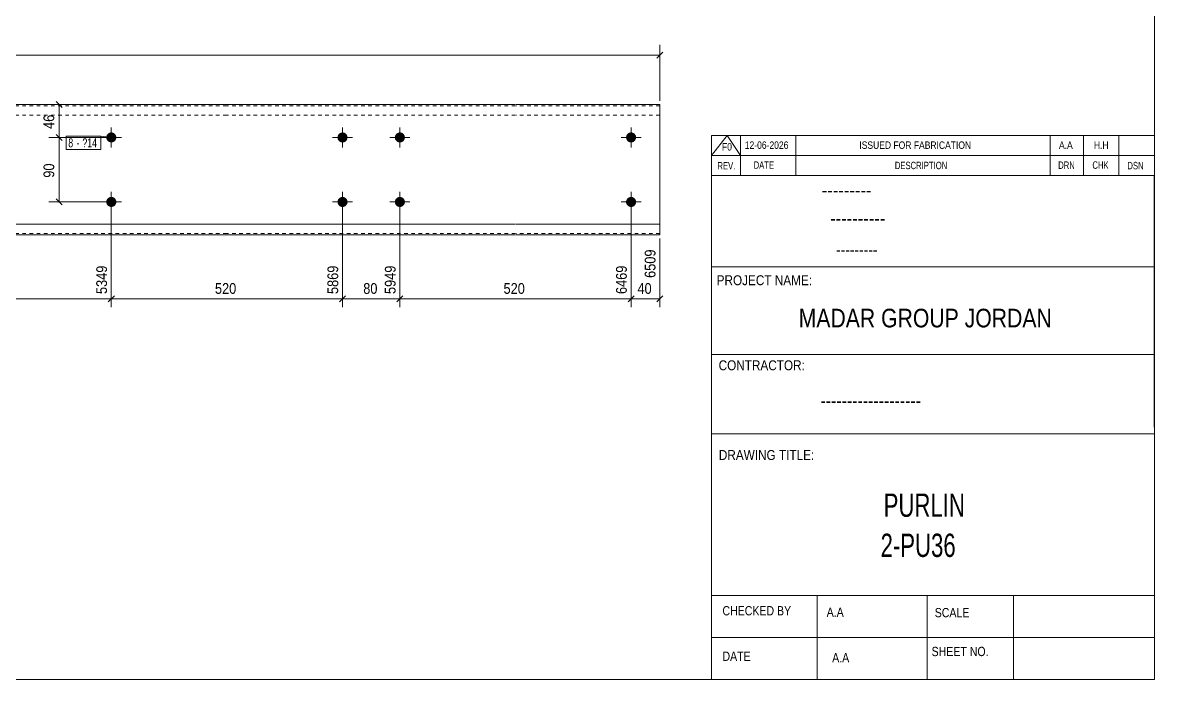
# Model space of a CAD drawing. Header units: millimetres. Extents: x 2 to 579, y 1 to 405.
# Drawn here: x 263.3 to 579, y 5 to 188.3 of the extents above; entities that cross this region are included whole.
import ezdxf

# ---------------------------------------------------------------- set-up
doc = ezdxf.new("R2010")
doc.units = ezdxf.units.MM
doc.linetypes.add('XKITLINE00', pattern=[0])
doc.linetypes.add('XKITLINE01', pattern=[4, 1, -1, 1, -1])
for name, color, linetype, lineweight in [('Bolt', 3, 'Continuous', 0), ('BoltMark', 7, 'Continuous', 0), ('Dimensions', 7, 'Continuous', 0), ('DrawingSheet', 5, 'Continuous', 0), ('OtherObjectType', 7, 'Continuous', 0), ('Part', 2, 'Continuous', 0)]:
    doc.layers.add(name, color=color, linetype=linetype, lineweight=lineweight)
doc.styles.add('@ARIAL_UNICODE_MS_BOLD', font='ARIAL.TTF')
doc.styles.add('ARIAL', font='ARIAL.TTF')
doc.styles.add('ARIAL_NARROW', font='ARIALN.TTF')
doc.styles.add('COMIC_SANS_MS_BOLD', font='COMICBD.TTF')
doc.styles.add('SWIS721_EX_BT', font='ARIAL.TTF')
doc.styles.add('SWISSE', font='ARIAL.TTF')

# ---------------------------------------------------------------- blocks, each defined once
blk = doc.blocks.new('*A4')
at = {"layer": 'Bolt'}
for points in [[(353.96, 156.2), (353.96, 156.17), (353.96, 156.13), (353.96, 156.1), (353.95, 156.06), (353.95, 156.03), (353.94, 156), (353.94, 155.96), (353.93, 155.93), (353.92, 155.9), (353.91, 155.86), (353.9, 155.83), (353.89, 155.8), (353.88, 155.76), (353.87, 155.73), (353.86, 155.7), (353.84, 155.67), (353.83, 155.64), (353.81, 155.61), (353.8, 155.58), (353.78, 155.55), (353.76, 155.52), (353.74, 155.49), (353.73, 155.46), (353.71, 155.43), (353.69, 155.4), (353.67, 155.37), (353.64, 155.35), (353.62, 155.32), (353.6, 155.3), (353.58, 155.27), (353.55, 155.25), (353.53, 155.22), (353.5, 155.2), (353.48, 155.18), (353.45, 155.15), (353.42, 155.13), (353.4, 155.11), (353.37, 155.09), (353.34, 155.07), (353.31, 155.05), (353.28, 155.03), (353.25, 155.02), (353.22, 155), (353.19, 154.99), (353.16, 154.97), (353.13, 154.96), (353.1, 154.94), (353.07, 154.93), (353.03, 154.92), (353, 154.91), (352.97, 154.9), (352.94, 154.89), (352.9, 154.88), (352.87, 154.87), (352.84, 154.86), (352.8, 154.86), (352.77, 154.85), (352.73, 154.85), (352.7, 154.84), (352.67, 154.84), (352.63, 154.84), (352.6, 154.84), (352.56, 154.84), (352.53, 154.84), (352.49, 154.84), (352.46, 154.84), (352.42, 154.84), (352.39, 154.85), (352.36, 154.85), (352.32, 154.86), (352.29, 154.86), (352.26, 154.87), (352.22, 154.88), (352.19, 154.89), (352.16, 154.9), (352.12, 154.91), (352.09, 154.92), (352.06, 154.93), (352.03, 154.94), (351.99, 154.96), (351.96, 154.97), (351.93, 154.99), (351.9, 155), (351.87, 155.02), (351.84, 155.03), (351.81, 155.05), (351.78, 155.07), (351.76, 155.09), (351.73, 155.11), (351.7, 155.13), (351.67, 155.15), (351.65, 155.18), (351.62, 155.2), (351.6, 155.22), (351.57, 155.25), (351.55, 155.27), (351.52, 155.3), (351.5, 155.32), (351.48, 155.35), (351.46, 155.37), (351.44, 155.4), (351.42, 155.43), (351.4, 155.46), (351.38, 155.49), (351.36, 155.52), (351.34, 155.55), (351.33, 155.58), (351.31, 155.61), (351.3, 155.64), (351.28, 155.67), (351.27, 155.7), (351.26, 155.73), (351.24, 155.76), (351.23, 155.8), (351.22, 155.83), (351.21, 155.86), (351.2, 155.9), (351.2, 155.93), (351.19, 155.96), (351.18, 156), (351.18, 156.03), (351.17, 156.06), (351.17, 156.1), (351.17, 156.13), (351.16, 156.17), (351.16, 156.2), (351.16, 156.24), (351.16, 156.27), (351.16, 156.3), (351.17, 156.34), (351.17, 156.37), (351.17, 156.41), (351.18, 156.44), (351.18, 156.48), (351.19, 156.51), (351.2, 156.54), (351.2, 156.58), (351.21, 156.61), (351.22, 156.64), (351.23, 156.67), (351.24, 156.71), (351.26, 156.74), (351.27, 156.77), (351.28, 156.8), (351.3, 156.83), (351.31, 156.87), (351.33, 156.9), (351.34, 156.93), (351.36, 156.96), (351.38, 156.98), (351.4, 157.01), (351.42, 157.04), (351.44, 157.07), (351.46, 157.1), (351.48, 157.12), (351.5, 157.15), (351.52, 157.18), (351.55, 157.2), (351.57, 157.23), (351.6, 157.25), (351.62, 157.27), (351.65, 157.3), (351.67, 157.32), (351.7, 157.34), (351.73, 157.36), (351.76, 157.38), (351.78, 157.4), (351.81, 157.42), (351.84, 157.44), (351.87, 157.45), (351.9, 157.47), (351.93, 157.49), (351.96, 157.5), (351.99, 157.52), (352.03, 157.53), (352.06, 157.54), (352.09, 157.55), (352.12, 157.57), (352.16, 157.58), (352.19, 157.59), (352.22, 157.59), (352.26, 157.6), (352.29, 157.61), (352.32, 157.62), (352.36, 157.62), (352.39, 157.63), (352.42, 157.63), (352.46, 157.63), (352.49, 157.63), (352.53, 157.64), (352.56, 157.64), (352.6, 157.64), (352.63, 157.63), (352.67, 157.63), (352.7, 157.63), (352.73, 157.63), (352.77, 157.62), (352.8, 157.62), (352.84, 157.61), (352.87, 157.6), (352.9, 157.59), (352.94, 157.59), (352.97, 157.58), (353, 157.57), (353.03, 157.55), (353.07, 157.54), (353.1, 157.53), (353.13, 157.52), (353.16, 157.5), (353.19, 157.49), (353.22, 157.47), (353.25, 157.45), (353.28, 157.44), (353.31, 157.42), (353.34, 157.4), (353.37, 157.38), (353.4, 157.36), (353.42, 157.34), (353.45, 157.32), (353.48, 157.3), (353.5, 157.27), (353.53, 157.25), (353.55, 157.23), (353.58, 157.2), (353.6, 157.18), (353.62, 157.15), (353.64, 157.12), (353.67, 157.1), (353.69, 157.07), (353.71, 157.04), (353.73, 157.01), (353.74, 156.98), (353.76, 156.96), (353.78, 156.93), (353.8, 156.9), (353.81, 156.87), (353.83, 156.83), (353.84, 156.8), (353.86, 156.77), (353.87, 156.74), (353.88, 156.71), (353.89, 156.67), (353.9, 156.64), (353.91, 156.61), (353.92, 156.58), (353.93, 156.54), (353.94, 156.51), (353.94, 156.48), (353.95, 156.44), (353.95, 156.41), (353.96, 156.37), (353.96, 156.34), (353.96, 156.3), (353.96, 156.27), (353.96, 156.24)], [(369.96, 156.2), (369.96, 156.17), (369.96, 156.13), (369.96, 156.1), (369.95, 156.06), (369.95, 156.03), (369.94, 156), (369.94, 155.96), (369.93, 155.93), (369.92, 155.9), (369.91, 155.86), (369.9, 155.83), (369.89, 155.8), (369.88, 155.76), (369.87, 155.73), (369.86, 155.7), (369.84, 155.67), (369.83, 155.64), (369.81, 155.61), (369.8, 155.58), (369.78, 155.55), (369.76, 155.52), (369.74, 155.49), (369.73, 155.46), (369.71, 155.43), (369.69, 155.4), (369.67, 155.37), (369.64, 155.35), (369.62, 155.32), (369.6, 155.3), (369.58, 155.27), (369.55, 155.25), (369.53, 155.22), (369.5, 155.2), (369.48, 155.18), (369.45, 155.15), (369.42, 155.13), (369.4, 155.11), (369.37, 155.09), (369.34, 155.07), (369.31, 155.05), (369.28, 155.03), (369.25, 155.02), (369.22, 155), (369.19, 154.99), (369.16, 154.97), (369.13, 154.96), (369.1, 154.94), (369.07, 154.93), (369.03, 154.92), (369, 154.91), (368.97, 154.9), (368.94, 154.89), (368.9, 154.88), (368.87, 154.87), (368.84, 154.86), (368.8, 154.86), (368.77, 154.85), (368.73, 154.85), (368.7, 154.84), (368.67, 154.84), (368.63, 154.84), (368.6, 154.84), (368.56, 154.84), (368.53, 154.84), (368.49, 154.84), (368.46, 154.84), (368.42, 154.84), (368.39, 154.85), (368.36, 154.85), (368.32, 154.86), (368.29, 154.86), (368.26, 154.87), (368.22, 154.88), (368.19, 154.89), (368.16, 154.9), (368.12, 154.91), (368.09, 154.92), (368.06, 154.93), (368.03, 154.94), (367.99, 154.96), (367.96, 154.97), (367.93, 154.99), (367.9, 155), (367.87, 155.02), (367.84, 155.03), (367.81, 155.05), (367.78, 155.07), (367.76, 155.09), (367.73, 155.11), (367.7, 155.13), (367.67, 155.15), (367.65, 155.18), (367.62, 155.2), (367.6, 155.22), (367.57, 155.25), (367.55, 155.27), (367.52, 155.3), (367.5, 155.32), (367.48, 155.35), (367.46, 155.37), (367.44, 155.4), (367.42, 155.43), (367.4, 155.46), (367.38, 155.49), (367.36, 155.52), (367.34, 155.55), (367.33, 155.58), (367.31, 155.61), (367.3, 155.64), (367.28, 155.67), (367.27, 155.7), (367.26, 155.73), (367.24, 155.76), (367.23, 155.8), (367.22, 155.83), (367.21, 155.86), (367.2, 155.9), (367.2, 155.93), (367.19, 155.96), (367.18, 156), (367.18, 156.03), (367.17, 156.06), (367.17, 156.1), (367.17, 156.13), (367.16, 156.17), (367.16, 156.2), (367.16, 156.24), (367.16, 156.27), (367.16, 156.3), (367.17, 156.34), (367.17, 156.37), (367.17, 156.41), (367.18, 156.44), (367.18, 156.48), (367.19, 156.51), (367.2, 156.54), (367.2, 156.58), (367.21, 156.61), (367.22, 156.64), (367.23, 156.67), (367.24, 156.71), (367.26, 156.74), (367.27, 156.77), (367.28, 156.8), (367.3, 156.83), (367.31, 156.87), (367.33, 156.9), (367.34, 156.93), (367.36, 156.96), (367.38, 156.98), (367.4, 157.01), (367.42, 157.04), (367.44, 157.07), (367.46, 157.1), (367.48, 157.12), (367.5, 157.15), (367.52, 157.18), (367.55, 157.2), (367.57, 157.23), (367.6, 157.25), (367.62, 157.27), (367.65, 157.3), (367.67, 157.32), (367.7, 157.34), (367.73, 157.36), (367.76, 157.38), (367.78, 157.4), (367.81, 157.42), (367.84, 157.44), (367.87, 157.45), (367.9, 157.47), (367.93, 157.49), (367.96, 157.5), (367.99, 157.52), (368.03, 157.53), (368.06, 157.54), (368.09, 157.55), (368.12, 157.57), (368.16, 157.58), (368.19, 157.59), (368.22, 157.59), (368.26, 157.6), (368.29, 157.61), (368.32, 157.62), (368.36, 157.62), (368.39, 157.63), (368.42, 157.63), (368.46, 157.63), (368.49, 157.63), (368.53, 157.64), (368.56, 157.64), (368.6, 157.64), (368.63, 157.63), (368.67, 157.63), (368.7, 157.63), (368.73, 157.63), (368.77, 157.62), (368.8, 157.62), (368.84, 157.61), (368.87, 157.6), (368.9, 157.59), (368.94, 157.59), (368.97, 157.58), (369, 157.57), (369.03, 157.55), (369.07, 157.54), (369.1, 157.53), (369.13, 157.52), (369.16, 157.5), (369.19, 157.49), (369.22, 157.47), (369.25, 157.45), (369.28, 157.44), (369.31, 157.42), (369.34, 157.4), (369.37, 157.38), (369.4, 157.36), (369.42, 157.34), (369.45, 157.32), (369.48, 157.3), (369.5, 157.27), (369.53, 157.25), (369.55, 157.23), (369.58, 157.2), (369.6, 157.18), (369.62, 157.15), (369.64, 157.12), (369.67, 157.1), (369.69, 157.07), (369.71, 157.04), (369.73, 157.01), (369.74, 156.98), (369.76, 156.96), (369.78, 156.93), (369.8, 156.9), (369.81, 156.87), (369.83, 156.83), (369.84, 156.8), (369.86, 156.77), (369.87, 156.74), (369.88, 156.71), (369.89, 156.67), (369.9, 156.64), (369.91, 156.61), (369.92, 156.58), (369.93, 156.54), (369.94, 156.51), (369.94, 156.48), (369.95, 156.44), (369.95, 156.41), (369.96, 156.37), (369.96, 156.34), (369.96, 156.3), (369.96, 156.27), (369.96, 156.24)], [(353.96, 138.2), (353.96, 138.17), (353.96, 138.13), (353.96, 138.1), (353.95, 138.06), (353.95, 138.03), (353.94, 138), (353.94, 137.96), (353.93, 137.93), (353.92, 137.9), (353.91, 137.86), (353.9, 137.83), (353.89, 137.8), (353.88, 137.76), (353.87, 137.73), (353.86, 137.7), (353.84, 137.67), (353.83, 137.64), (353.81, 137.61), (353.8, 137.58), (353.78, 137.55), (353.76, 137.52), (353.74, 137.49), (353.73, 137.46), (353.71, 137.43), (353.69, 137.4), (353.67, 137.37), (353.64, 137.35), (353.62, 137.32), (353.6, 137.3), (353.58, 137.27), (353.55, 137.25), (353.53, 137.22), (353.5, 137.2), (353.48, 137.18), (353.45, 137.15), (353.42, 137.13), (353.4, 137.11), (353.37, 137.09), (353.34, 137.07), (353.31, 137.05), (353.28, 137.03), (353.25, 137.02), (353.22, 137), (353.19, 136.99), (353.16, 136.97), (353.13, 136.96), (353.1, 136.94), (353.07, 136.93), (353.03, 136.92), (353, 136.91), (352.97, 136.9), (352.94, 136.89), (352.9, 136.88), (352.87, 136.87), (352.84, 136.86), (352.8, 136.86), (352.77, 136.85), (352.73, 136.85), (352.7, 136.84), (352.67, 136.84), (352.63, 136.84), (352.6, 136.84), (352.56, 136.84), (352.53, 136.84), (352.49, 136.84), (352.46, 136.84), (352.42, 136.84), (352.39, 136.85), (352.36, 136.85), (352.32, 136.86), (352.29, 136.86), (352.26, 136.87), (352.22, 136.88), (352.19, 136.89), (352.16, 136.9), (352.12, 136.91), (352.09, 136.92), (352.06, 136.93), (352.03, 136.94), (351.99, 136.96), (351.96, 136.97), (351.93, 136.99), (351.9, 137), (351.87, 137.02), (351.84, 137.03), (351.81, 137.05), (351.78, 137.07), (351.76, 137.09), (351.73, 137.11), (351.7, 137.13), (351.67, 137.15), (351.65, 137.18), (351.62, 137.2), (351.6, 137.22), (351.57, 137.25), (351.55, 137.27), (351.52, 137.3), (351.5, 137.32), (351.48, 137.35), (351.46, 137.37), (351.44, 137.4), (351.42, 137.43), (351.4, 137.46), (351.38, 137.49), (351.36, 137.52), (351.34, 137.55), (351.33, 137.58), (351.31, 137.61), (351.3, 137.64), (351.28, 137.67), (351.27, 137.7), (351.26, 137.73), (351.24, 137.76), (351.23, 137.8), (351.22, 137.83), (351.21, 137.86), (351.2, 137.9), (351.2, 137.93), (351.19, 137.96), (351.18, 138), (351.18, 138.03), (351.17, 138.06), (351.17, 138.1), (351.17, 138.13), (351.16, 138.17), (351.16, 138.2), (351.16, 138.24), (351.16, 138.27), (351.16, 138.3), (351.17, 138.34), (351.17, 138.37), (351.17, 138.41), (351.18, 138.44), (351.18, 138.48), (351.19, 138.51), (351.2, 138.54), (351.2, 138.58), (351.21, 138.61), (351.22, 138.64), (351.23, 138.67), (351.24, 138.71), (351.26, 138.74), (351.27, 138.77), (351.28, 138.8), (351.3, 138.83), (351.31, 138.87), (351.33, 138.9), (351.34, 138.93), (351.36, 138.96), (351.38, 138.98), (351.4, 139.01), (351.42, 139.04), (351.44, 139.07), (351.46, 139.1), (351.48, 139.12), (351.5, 139.15), (351.52, 139.18), (351.55, 139.2), (351.57, 139.23), (351.6, 139.25), (351.62, 139.27), (351.65, 139.3), (351.67, 139.32), (351.7, 139.34), (351.73, 139.36), (351.76, 139.38), (351.78, 139.4), (351.81, 139.42), (351.84, 139.44), (351.87, 139.45), (351.9, 139.47), (351.93, 139.49), (351.96, 139.5), (351.99, 139.52), (352.03, 139.53), (352.06, 139.54), (352.09, 139.55), (352.12, 139.57), (352.16, 139.58), (352.19, 139.59), (352.22, 139.59), (352.26, 139.6), (352.29, 139.61), (352.32, 139.62), (352.36, 139.62), (352.39, 139.63), (352.42, 139.63), (352.46, 139.63), (352.49, 139.63), (352.53, 139.64), (352.56, 139.64), (352.6, 139.64), (352.63, 139.63), (352.67, 139.63), (352.7, 139.63), (352.73, 139.63), (352.77, 139.62), (352.8, 139.62), (352.84, 139.61), (352.87, 139.6), (352.9, 139.59), (352.94, 139.59), (352.97, 139.58), (353, 139.57), (353.03, 139.55), (353.07, 139.54), (353.1, 139.53), (353.13, 139.52), (353.16, 139.5), (353.19, 139.49), (353.22, 139.47), (353.25, 139.45), (353.28, 139.44), (353.31, 139.42), (353.34, 139.4), (353.37, 139.38), (353.4, 139.36), (353.42, 139.34), (353.45, 139.32), (353.48, 139.3), (353.5, 139.27), (353.53, 139.25), (353.55, 139.23), (353.58, 139.2), (353.6, 139.18), (353.62, 139.15), (353.64, 139.12), (353.67, 139.1), (353.69, 139.07), (353.71, 139.04), (353.73, 139.01), (353.74, 138.98), (353.76, 138.96), (353.78, 138.93), (353.8, 138.9), (353.81, 138.87), (353.83, 138.83), (353.84, 138.8), (353.86, 138.77), (353.87, 138.74), (353.88, 138.71), (353.89, 138.67), (353.9, 138.64), (353.91, 138.61), (353.92, 138.58), (353.93, 138.54), (353.94, 138.51), (353.94, 138.48), (353.95, 138.44), (353.95, 138.41), (353.96, 138.37), (353.96, 138.34), (353.96, 138.3), (353.96, 138.27), (353.96, 138.24)], [(369.96, 138.2), (369.96, 138.17), (369.96, 138.13), (369.96, 138.1), (369.95, 138.06), (369.95, 138.03), (369.94, 138), (369.94, 137.96), (369.93, 137.93), (369.92, 137.9), (369.91, 137.86), (369.9, 137.83), (369.89, 137.8), (369.88, 137.76), (369.87, 137.73), (369.86, 137.7), (369.84, 137.67), (369.83, 137.64), (369.81, 137.61), (369.8, 137.58), (369.78, 137.55), (369.76, 137.52), (369.74, 137.49), (369.73, 137.46), (369.71, 137.43), (369.69, 137.4), (369.67, 137.37), (369.64, 137.35), (369.62, 137.32), (369.6, 137.3), (369.58, 137.27), (369.55, 137.25), (369.53, 137.22), (369.5, 137.2), (369.48, 137.18), (369.45, 137.15), (369.42, 137.13), (369.4, 137.11), (369.37, 137.09), (369.34, 137.07), (369.31, 137.05), (369.28, 137.03), (369.25, 137.02), (369.22, 137), (369.19, 136.99), (369.16, 136.97), (369.13, 136.96), (369.1, 136.94), (369.07, 136.93), (369.03, 136.92), (369, 136.91), (368.97, 136.9), (368.94, 136.89), (368.9, 136.88), (368.87, 136.87), (368.84, 136.86), (368.8, 136.86), (368.77, 136.85), (368.73, 136.85), (368.7, 136.84), (368.67, 136.84), (368.63, 136.84), (368.6, 136.84), (368.56, 136.84), (368.53, 136.84), (368.49, 136.84), (368.46, 136.84), (368.42, 136.84), (368.39, 136.85), (368.36, 136.85), (368.32, 136.86), (368.29, 136.86), (368.26, 136.87), (368.22, 136.88), (368.19, 136.89), (368.16, 136.9), (368.12, 136.91), (368.09, 136.92), (368.06, 136.93), (368.03, 136.94), (367.99, 136.96), (367.96, 136.97), (367.93, 136.99), (367.9, 137), (367.87, 137.02), (367.84, 137.03), (367.81, 137.05), (367.78, 137.07), (367.76, 137.09), (367.73, 137.11), (367.7, 137.13), (367.67, 137.15), (367.65, 137.18), (367.62, 137.2), (367.6, 137.22), (367.57, 137.25), (367.55, 137.27), (367.52, 137.3), (367.5, 137.32), (367.48, 137.35), (367.46, 137.37), (367.44, 137.4), (367.42, 137.43), (367.4, 137.46), (367.38, 137.49), (367.36, 137.52), (367.34, 137.55), (367.33, 137.58), (367.31, 137.61), (367.3, 137.64), (367.28, 137.67), (367.27, 137.7), (367.26, 137.73), (367.24, 137.76), (367.23, 137.8), (367.22, 137.83), (367.21, 137.86), (367.2, 137.9), (367.2, 137.93), (367.19, 137.96), (367.18, 138), (367.18, 138.03), (367.17, 138.06), (367.17, 138.1), (367.17, 138.13), (367.16, 138.17), (367.16, 138.2), (367.16, 138.24), (367.16, 138.27), (367.16, 138.3), (367.17, 138.34), (367.17, 138.37), (367.17, 138.41), (367.18, 138.44), (367.18, 138.48), (367.19, 138.51), (367.2, 138.54), (367.2, 138.58), (367.21, 138.61), (367.22, 138.64), (367.23, 138.67), (367.24, 138.71), (367.26, 138.74), (367.27, 138.77), (367.28, 138.8), (367.3, 138.83), (367.31, 138.87), (367.33, 138.9), (367.34, 138.93), (367.36, 138.96), (367.38, 138.98), (367.4, 139.01), (367.42, 139.04), (367.44, 139.07), (367.46, 139.1), (367.48, 139.12), (367.5, 139.15), (367.52, 139.18), (367.55, 139.2), (367.57, 139.23), (367.6, 139.25), (367.62, 139.27), (367.65, 139.3), (367.67, 139.32), (367.7, 139.34), (367.73, 139.36), (367.76, 139.38), (367.78, 139.4), (367.81, 139.42), (367.84, 139.44), (367.87, 139.45), (367.9, 139.47), (367.93, 139.49), (367.96, 139.5), (367.99, 139.52), (368.03, 139.53), (368.06, 139.54), (368.09, 139.55), (368.12, 139.57), (368.16, 139.58), (368.19, 139.59), (368.22, 139.59), (368.26, 139.6), (368.29, 139.61), (368.32, 139.62), (368.36, 139.62), (368.39, 139.63), (368.42, 139.63), (368.46, 139.63), (368.49, 139.63), (368.53, 139.64), (368.56, 139.64), (368.6, 139.64), (368.63, 139.63), (368.67, 139.63), (368.7, 139.63), (368.73, 139.63), (368.77, 139.62), (368.8, 139.62), (368.84, 139.61), (368.87, 139.6), (368.9, 139.59), (368.94, 139.59), (368.97, 139.58), (369, 139.57), (369.03, 139.55), (369.07, 139.54), (369.1, 139.53), (369.13, 139.52), (369.16, 139.5), (369.19, 139.49), (369.22, 139.47), (369.25, 139.45), (369.28, 139.44), (369.31, 139.42), (369.34, 139.4), (369.37, 139.38), (369.4, 139.36), (369.42, 139.34), (369.45, 139.32), (369.48, 139.3), (369.5, 139.27), (369.53, 139.25), (369.55, 139.23), (369.58, 139.2), (369.6, 139.18), (369.62, 139.15), (369.64, 139.12), (369.67, 139.1), (369.69, 139.07), (369.71, 139.04), (369.73, 139.01), (369.74, 138.98), (369.76, 138.96), (369.78, 138.93), (369.8, 138.9), (369.81, 138.87), (369.83, 138.83), (369.84, 138.8), (369.86, 138.77), (369.87, 138.74), (369.88, 138.71), (369.89, 138.67), (369.9, 138.64), (369.91, 138.61), (369.92, 138.58), (369.93, 138.54), (369.94, 138.51), (369.94, 138.48), (369.95, 138.44), (369.95, 138.41), (369.96, 138.37), (369.96, 138.34), (369.96, 138.3), (369.96, 138.27), (369.96, 138.24)]]:
    blk.add_hatch(color=3, dxfattribs=at).paths.add_polyline_path(points, flags=17)
at = {"layer": 'Bolt', "color": 3, "linetype": 'XKITLINE00', "lineweight": 0}
for p, q in [((352.56, 159.04), (352.56, 153.44)), ((368.56, 159.04), (368.56, 153.44)), ((355.36, 156.24), (349.76, 156.24)), ((371.36, 156.24), (365.76, 156.24)), ((352.56, 141.04), (352.56, 135.44)), ((368.56, 141.04), (368.56, 135.44)), ((355.36, 138.24), (349.76, 138.24)), ((371.36, 138.24), (365.76, 138.24))]:
    blk.add_line(p, q, dxfattribs=at)
blk = doc.blocks.new('*A5')
at = {"layer": 'Bolt'}
for points in [[(289.47, 156.2), (289.47, 156.17), (289.47, 156.13), (289.47, 156.1), (289.46, 156.06), (289.46, 156.03), (289.45, 156), (289.45, 155.96), (289.44, 155.93), (289.43, 155.9), (289.42, 155.86), (289.41, 155.83), (289.4, 155.8), (289.39, 155.76), (289.38, 155.73), (289.37, 155.7), (289.35, 155.67), (289.34, 155.64), (289.32, 155.61), (289.31, 155.58), (289.29, 155.55), (289.28, 155.52), (289.26, 155.49), (289.24, 155.46), (289.22, 155.43), (289.2, 155.4), (289.18, 155.37), (289.16, 155.35), (289.13, 155.32), (289.11, 155.3), (289.09, 155.27), (289.06, 155.25), (289.04, 155.22), (289.01, 155.2), (288.99, 155.18), (288.96, 155.15), (288.94, 155.13), (288.91, 155.11), (288.88, 155.09), (288.85, 155.07), (288.82, 155.05), (288.79, 155.03), (288.76, 155.02), (288.73, 155), (288.7, 154.99), (288.67, 154.97), (288.64, 154.96), (288.61, 154.94), (288.58, 154.93), (288.55, 154.92), (288.51, 154.91), (288.48, 154.9), (288.45, 154.89), (288.41, 154.88), (288.38, 154.87), (288.35, 154.86), (288.31, 154.86), (288.28, 154.85), (288.25, 154.85), (288.21, 154.84), (288.18, 154.84), (288.14, 154.84), (288.11, 154.84), (288.07, 154.84), (288.04, 154.84), (288.01, 154.84), (287.97, 154.84), (287.94, 154.84), (287.9, 154.85), (287.87, 154.85), (287.83, 154.86), (287.8, 154.86), (287.77, 154.87), (287.73, 154.88), (287.7, 154.89), (287.67, 154.9), (287.64, 154.91), (287.6, 154.92), (287.57, 154.93), (287.54, 154.94), (287.51, 154.96), (287.48, 154.97), (287.44, 154.99), (287.41, 155), (287.38, 155.02), (287.35, 155.03), (287.33, 155.05), (287.3, 155.07), (287.27, 155.09), (287.24, 155.11), (287.21, 155.13), (287.19, 155.15), (287.16, 155.18), (287.13, 155.2), (287.11, 155.22), (287.08, 155.25), (287.06, 155.27), (287.04, 155.3), (287.01, 155.32), (286.99, 155.35), (286.97, 155.37), (286.95, 155.4), (286.93, 155.43), (286.91, 155.46), (286.89, 155.49), (286.87, 155.52), (286.86, 155.55), (286.84, 155.58), (286.82, 155.61), (286.81, 155.64), (286.79, 155.67), (286.78, 155.7), (286.77, 155.73), (286.76, 155.76), (286.74, 155.8), (286.73, 155.83), (286.72, 155.86), (286.72, 155.9), (286.71, 155.93), (286.7, 155.96), (286.69, 156), (286.69, 156.03), (286.68, 156.06), (286.68, 156.1), (286.68, 156.13), (286.68, 156.17), (286.67, 156.2), (286.67, 156.24), (286.67, 156.27), (286.68, 156.3), (286.68, 156.34), (286.68, 156.37), (286.68, 156.41), (286.69, 156.44), (286.69, 156.48), (286.7, 156.51), (286.71, 156.54), (286.72, 156.58), (286.72, 156.61), (286.73, 156.64), (286.74, 156.67), (286.76, 156.71), (286.77, 156.74), (286.78, 156.77), (286.79, 156.8), (286.81, 156.83), (286.82, 156.87), (286.84, 156.9), (286.86, 156.93), (286.87, 156.96), (286.89, 156.98), (286.91, 157.01), (286.93, 157.04), (286.95, 157.07), (286.97, 157.1), (286.99, 157.12), (287.01, 157.15), (287.04, 157.18), (287.06, 157.2), (287.08, 157.23), (287.11, 157.25), (287.13, 157.27), (287.16, 157.3), (287.19, 157.32), (287.21, 157.34), (287.24, 157.36), (287.27, 157.38), (287.3, 157.4), (287.33, 157.42), (287.35, 157.44), (287.38, 157.45), (287.41, 157.47), (287.44, 157.49), (287.48, 157.5), (287.51, 157.52), (287.54, 157.53), (287.57, 157.54), (287.6, 157.55), (287.64, 157.57), (287.67, 157.58), (287.7, 157.59), (287.73, 157.59), (287.77, 157.6), (287.8, 157.61), (287.83, 157.62), (287.87, 157.62), (287.9, 157.63), (287.94, 157.63), (287.97, 157.63), (288.01, 157.63), (288.04, 157.64), (288.07, 157.64), (288.11, 157.64), (288.14, 157.63), (288.18, 157.63), (288.21, 157.63), (288.25, 157.63), (288.28, 157.62), (288.31, 157.62), (288.35, 157.61), (288.38, 157.6), (288.41, 157.59), (288.45, 157.59), (288.48, 157.58), (288.51, 157.57), (288.55, 157.55), (288.58, 157.54), (288.61, 157.53), (288.64, 157.52), (288.67, 157.5), (288.7, 157.49), (288.73, 157.47), (288.76, 157.45), (288.79, 157.44), (288.82, 157.42), (288.85, 157.4), (288.88, 157.38), (288.91, 157.36), (288.94, 157.34), (288.96, 157.32), (288.99, 157.3), (289.01, 157.27), (289.04, 157.25), (289.06, 157.23), (289.09, 157.2), (289.11, 157.18), (289.13, 157.15), (289.16, 157.12), (289.18, 157.1), (289.2, 157.07), (289.22, 157.04), (289.24, 157.01), (289.26, 156.98), (289.28, 156.96), (289.29, 156.93), (289.31, 156.9), (289.32, 156.87), (289.34, 156.83), (289.35, 156.8), (289.37, 156.77), (289.38, 156.74), (289.39, 156.71), (289.4, 156.67), (289.41, 156.64), (289.42, 156.61), (289.43, 156.58), (289.44, 156.54), (289.45, 156.51), (289.45, 156.48), (289.46, 156.44), (289.46, 156.41), (289.47, 156.37), (289.47, 156.34), (289.47, 156.3), (289.47, 156.27), (289.47, 156.24)], [(434.45, 156.2), (434.45, 156.17), (434.45, 156.13), (434.44, 156.1), (434.44, 156.06), (434.43, 156.03), (434.43, 156), (434.42, 155.96), (434.42, 155.93), (434.41, 155.9), (434.4, 155.86), (434.39, 155.83), (434.38, 155.8), (434.37, 155.76), (434.36, 155.73), (434.34, 155.7), (434.33, 155.67), (434.32, 155.64), (434.3, 155.61), (434.28, 155.58), (434.27, 155.55), (434.25, 155.52), (434.23, 155.49), (434.21, 155.46), (434.19, 155.43), (434.17, 155.4), (434.15, 155.37), (434.13, 155.35), (434.11, 155.32), (434.09, 155.3), (434.06, 155.27), (434.04, 155.25), (434.02, 155.22), (433.99, 155.2), (433.96, 155.18), (433.94, 155.15), (433.91, 155.13), (433.88, 155.11), (433.86, 155.09), (433.83, 155.07), (433.8, 155.05), (433.77, 155.03), (433.74, 155.02), (433.71, 155), (433.68, 154.99), (433.65, 154.97), (433.62, 154.96), (433.59, 154.94), (433.55, 154.93), (433.52, 154.92), (433.49, 154.91), (433.46, 154.9), (433.42, 154.89), (433.39, 154.88), (433.36, 154.87), (433.32, 154.86), (433.29, 154.86), (433.26, 154.85), (433.22, 154.85), (433.19, 154.84), (433.15, 154.84), (433.12, 154.84), (433.08, 154.84), (433.05, 154.84), (433.02, 154.84), (432.98, 154.84), (432.95, 154.84), (432.91, 154.84), (432.88, 154.85), (432.84, 154.85), (432.81, 154.86), (432.78, 154.86), (432.74, 154.87), (432.71, 154.88), (432.68, 154.89), (432.64, 154.9), (432.61, 154.91), (432.58, 154.92), (432.55, 154.93), (432.51, 154.94), (432.48, 154.96), (432.45, 154.97), (432.42, 154.99), (432.39, 155), (432.36, 155.02), (432.33, 155.03), (432.3, 155.05), (432.27, 155.07), (432.24, 155.09), (432.22, 155.11), (432.19, 155.13), (432.16, 155.15), (432.14, 155.18), (432.11, 155.2), (432.08, 155.22), (432.06, 155.25), (432.04, 155.27), (432.01, 155.3), (431.99, 155.32), (431.97, 155.35), (431.95, 155.37), (431.93, 155.4), (431.91, 155.43), (431.89, 155.46), (431.87, 155.49), (431.85, 155.52), (431.83, 155.55), (431.82, 155.58), (431.8, 155.61), (431.78, 155.64), (431.77, 155.67), (431.76, 155.7), (431.74, 155.73), (431.73, 155.76), (431.72, 155.8), (431.71, 155.83), (431.7, 155.86), (431.69, 155.9), (431.68, 155.93), (431.68, 155.96), (431.67, 156), (431.67, 156.03), (431.66, 156.06), (431.66, 156.1), (431.65, 156.13), (431.65, 156.17), (431.65, 156.2), (431.65, 156.24), (431.65, 156.27), (431.65, 156.3), (431.65, 156.34), (431.66, 156.37), (431.66, 156.41), (431.67, 156.44), (431.67, 156.48), (431.68, 156.51), (431.68, 156.54), (431.69, 156.58), (431.7, 156.61), (431.71, 156.64), (431.72, 156.67), (431.73, 156.71), (431.74, 156.74), (431.76, 156.77), (431.77, 156.8), (431.78, 156.83), (431.8, 156.87), (431.82, 156.9), (431.83, 156.93), (431.85, 156.96), (431.87, 156.98), (431.89, 157.01), (431.91, 157.04), (431.93, 157.07), (431.95, 157.1), (431.97, 157.12), (431.99, 157.15), (432.01, 157.18), (432.04, 157.2), (432.06, 157.23), (432.08, 157.25), (432.11, 157.27), (432.14, 157.3), (432.16, 157.32), (432.19, 157.34), (432.22, 157.36), (432.24, 157.38), (432.27, 157.4), (432.3, 157.42), (432.33, 157.44), (432.36, 157.45), (432.39, 157.47), (432.42, 157.49), (432.45, 157.5), (432.48, 157.52), (432.51, 157.53), (432.55, 157.54), (432.58, 157.55), (432.61, 157.57), (432.64, 157.58), (432.68, 157.59), (432.71, 157.59), (432.74, 157.6), (432.78, 157.61), (432.81, 157.62), (432.84, 157.62), (432.88, 157.63), (432.91, 157.63), (432.95, 157.63), (432.98, 157.63), (433.02, 157.64), (433.05, 157.64), (433.08, 157.64), (433.12, 157.63), (433.15, 157.63), (433.19, 157.63), (433.22, 157.63), (433.26, 157.62), (433.29, 157.62), (433.32, 157.61), (433.36, 157.6), (433.39, 157.59), (433.42, 157.59), (433.46, 157.58), (433.49, 157.57), (433.52, 157.55), (433.55, 157.54), (433.59, 157.53), (433.62, 157.52), (433.65, 157.5), (433.68, 157.49), (433.71, 157.47), (433.74, 157.45), (433.77, 157.44), (433.8, 157.42), (433.83, 157.4), (433.86, 157.38), (433.88, 157.36), (433.91, 157.34), (433.94, 157.32), (433.96, 157.3), (433.99, 157.27), (434.02, 157.25), (434.04, 157.23), (434.06, 157.2), (434.09, 157.18), (434.11, 157.15), (434.13, 157.12), (434.15, 157.1), (434.17, 157.07), (434.19, 157.04), (434.21, 157.01), (434.23, 156.98), (434.25, 156.96), (434.27, 156.93), (434.28, 156.9), (434.3, 156.87), (434.32, 156.83), (434.33, 156.8), (434.34, 156.77), (434.36, 156.74), (434.37, 156.71), (434.38, 156.67), (434.39, 156.64), (434.4, 156.61), (434.41, 156.58), (434.42, 156.54), (434.42, 156.51), (434.43, 156.48), (434.43, 156.44), (434.44, 156.41), (434.44, 156.37), (434.45, 156.34), (434.45, 156.3), (434.45, 156.27), (434.45, 156.24)], [(289.47, 138.2), (289.47, 138.17), (289.47, 138.13), (289.47, 138.1), (289.46, 138.06), (289.46, 138.03), (289.45, 138), (289.45, 137.96), (289.44, 137.93), (289.43, 137.9), (289.42, 137.86), (289.41, 137.83), (289.4, 137.8), (289.39, 137.76), (289.38, 137.73), (289.37, 137.7), (289.35, 137.67), (289.34, 137.64), (289.32, 137.61), (289.31, 137.58), (289.29, 137.55), (289.28, 137.52), (289.26, 137.49), (289.24, 137.46), (289.22, 137.43), (289.2, 137.4), (289.18, 137.37), (289.16, 137.35), (289.13, 137.32), (289.11, 137.3), (289.09, 137.27), (289.06, 137.25), (289.04, 137.22), (289.01, 137.2), (288.99, 137.18), (288.96, 137.15), (288.94, 137.13), (288.91, 137.11), (288.88, 137.09), (288.85, 137.07), (288.82, 137.05), (288.79, 137.03), (288.76, 137.02), (288.73, 137), (288.7, 136.99), (288.67, 136.97), (288.64, 136.96), (288.61, 136.94), (288.58, 136.93), (288.55, 136.92), (288.51, 136.91), (288.48, 136.9), (288.45, 136.89), (288.41, 136.88), (288.38, 136.87), (288.35, 136.86), (288.31, 136.86), (288.28, 136.85), (288.25, 136.85), (288.21, 136.84), (288.18, 136.84), (288.14, 136.84), (288.11, 136.84), (288.07, 136.84), (288.04, 136.84), (288.01, 136.84), (287.97, 136.84), (287.94, 136.84), (287.9, 136.85), (287.87, 136.85), (287.83, 136.86), (287.8, 136.86), (287.77, 136.87), (287.73, 136.88), (287.7, 136.89), (287.67, 136.9), (287.64, 136.91), (287.6, 136.92), (287.57, 136.93), (287.54, 136.94), (287.51, 136.96), (287.48, 136.97), (287.44, 136.99), (287.41, 137), (287.38, 137.02), (287.35, 137.03), (287.33, 137.05), (287.3, 137.07), (287.27, 137.09), (287.24, 137.11), (287.21, 137.13), (287.19, 137.15), (287.16, 137.18), (287.13, 137.2), (287.11, 137.22), (287.08, 137.25), (287.06, 137.27), (287.04, 137.3), (287.01, 137.32), (286.99, 137.35), (286.97, 137.37), (286.95, 137.4), (286.93, 137.43), (286.91, 137.46), (286.89, 137.49), (286.87, 137.52), (286.86, 137.55), (286.84, 137.58), (286.82, 137.61), (286.81, 137.64), (286.79, 137.67), (286.78, 137.7), (286.77, 137.73), (286.76, 137.76), (286.74, 137.8), (286.73, 137.83), (286.72, 137.86), (286.72, 137.9), (286.71, 137.93), (286.7, 137.96), (286.69, 138), (286.69, 138.03), (286.68, 138.06), (286.68, 138.1), (286.68, 138.13), (286.68, 138.17), (286.67, 138.2), (286.67, 138.24), (286.67, 138.27), (286.68, 138.3), (286.68, 138.34), (286.68, 138.37), (286.68, 138.41), (286.69, 138.44), (286.69, 138.48), (286.7, 138.51), (286.71, 138.54), (286.72, 138.58), (286.72, 138.61), (286.73, 138.64), (286.74, 138.67), (286.76, 138.71), (286.77, 138.74), (286.78, 138.77), (286.79, 138.8), (286.81, 138.83), (286.82, 138.87), (286.84, 138.9), (286.86, 138.93), (286.87, 138.96), (286.89, 138.98), (286.91, 139.01), (286.93, 139.04), (286.95, 139.07), (286.97, 139.1), (286.99, 139.12), (287.01, 139.15), (287.04, 139.18), (287.06, 139.2), (287.08, 139.23), (287.11, 139.25), (287.13, 139.27), (287.16, 139.3), (287.19, 139.32), (287.21, 139.34), (287.24, 139.36), (287.27, 139.38), (287.3, 139.4), (287.33, 139.42), (287.35, 139.44), (287.38, 139.45), (287.41, 139.47), (287.44, 139.49), (287.48, 139.5), (287.51, 139.52), (287.54, 139.53), (287.57, 139.54), (287.6, 139.55), (287.64, 139.57), (287.67, 139.58), (287.7, 139.59), (287.73, 139.59), (287.77, 139.6), (287.8, 139.61), (287.83, 139.62), (287.87, 139.62), (287.9, 139.63), (287.94, 139.63), (287.97, 139.63), (288.01, 139.63), (288.04, 139.64), (288.07, 139.64), (288.11, 139.64), (288.14, 139.63), (288.18, 139.63), (288.21, 139.63), (288.25, 139.63), (288.28, 139.62), (288.31, 139.62), (288.35, 139.61), (288.38, 139.6), (288.41, 139.59), (288.45, 139.59), (288.48, 139.58), (288.51, 139.57), (288.55, 139.55), (288.58, 139.54), (288.61, 139.53), (288.64, 139.52), (288.67, 139.5), (288.7, 139.49), (288.73, 139.47), (288.76, 139.45), (288.79, 139.44), (288.82, 139.42), (288.85, 139.4), (288.88, 139.38), (288.91, 139.36), (288.94, 139.34), (288.96, 139.32), (288.99, 139.3), (289.01, 139.27), (289.04, 139.25), (289.06, 139.23), (289.09, 139.2), (289.11, 139.18), (289.13, 139.15), (289.16, 139.12), (289.18, 139.1), (289.2, 139.07), (289.22, 139.04), (289.24, 139.01), (289.26, 138.98), (289.28, 138.96), (289.29, 138.93), (289.31, 138.9), (289.32, 138.87), (289.34, 138.83), (289.35, 138.8), (289.37, 138.77), (289.38, 138.74), (289.39, 138.71), (289.4, 138.67), (289.41, 138.64), (289.42, 138.61), (289.43, 138.58), (289.44, 138.54), (289.45, 138.51), (289.45, 138.48), (289.46, 138.44), (289.46, 138.41), (289.47, 138.37), (289.47, 138.34), (289.47, 138.3), (289.47, 138.27), (289.47, 138.24)], [(434.45, 138.2), (434.45, 138.17), (434.45, 138.13), (434.44, 138.1), (434.44, 138.06), (434.43, 138.03), (434.43, 138), (434.42, 137.96), (434.42, 137.93), (434.41, 137.9), (434.4, 137.86), (434.39, 137.83), (434.38, 137.8), (434.37, 137.76), (434.36, 137.73), (434.34, 137.7), (434.33, 137.67), (434.32, 137.64), (434.3, 137.61), (434.28, 137.58), (434.27, 137.55), (434.25, 137.52), (434.23, 137.49), (434.21, 137.46), (434.19, 137.43), (434.17, 137.4), (434.15, 137.37), (434.13, 137.35), (434.11, 137.32), (434.09, 137.3), (434.06, 137.27), (434.04, 137.25), (434.02, 137.22), (433.99, 137.2), (433.96, 137.18), (433.94, 137.15), (433.91, 137.13), (433.88, 137.11), (433.86, 137.09), (433.83, 137.07), (433.8, 137.05), (433.77, 137.03), (433.74, 137.02), (433.71, 137), (433.68, 136.99), (433.65, 136.97), (433.62, 136.96), (433.59, 136.94), (433.55, 136.93), (433.52, 136.92), (433.49, 136.91), (433.46, 136.9), (433.42, 136.89), (433.39, 136.88), (433.36, 136.87), (433.32, 136.86), (433.29, 136.86), (433.26, 136.85), (433.22, 136.85), (433.19, 136.84), (433.15, 136.84), (433.12, 136.84), (433.08, 136.84), (433.05, 136.84), (433.02, 136.84), (432.98, 136.84), (432.95, 136.84), (432.91, 136.84), (432.88, 136.85), (432.84, 136.85), (432.81, 136.86), (432.78, 136.86), (432.74, 136.87), (432.71, 136.88), (432.68, 136.89), (432.64, 136.9), (432.61, 136.91), (432.58, 136.92), (432.55, 136.93), (432.51, 136.94), (432.48, 136.96), (432.45, 136.97), (432.42, 136.99), (432.39, 137), (432.36, 137.02), (432.33, 137.03), (432.3, 137.05), (432.27, 137.07), (432.24, 137.09), (432.22, 137.11), (432.19, 137.13), (432.16, 137.15), (432.14, 137.18), (432.11, 137.2), (432.08, 137.22), (432.06, 137.25), (432.04, 137.27), (432.01, 137.3), (431.99, 137.32), (431.97, 137.35), (431.95, 137.37), (431.93, 137.4), (431.91, 137.43), (431.89, 137.46), (431.87, 137.49), (431.85, 137.52), (431.83, 137.55), (431.82, 137.58), (431.8, 137.61), (431.78, 137.64), (431.77, 137.67), (431.76, 137.7), (431.74, 137.73), (431.73, 137.76), (431.72, 137.8), (431.71, 137.83), (431.7, 137.86), (431.69, 137.9), (431.68, 137.93), (431.68, 137.96), (431.67, 138), (431.67, 138.03), (431.66, 138.06), (431.66, 138.1), (431.65, 138.13), (431.65, 138.17), (431.65, 138.2), (431.65, 138.24), (431.65, 138.27), (431.65, 138.3), (431.65, 138.34), (431.66, 138.37), (431.66, 138.41), (431.67, 138.44), (431.67, 138.48), (431.68, 138.51), (431.68, 138.54), (431.69, 138.58), (431.7, 138.61), (431.71, 138.64), (431.72, 138.67), (431.73, 138.71), (431.74, 138.74), (431.76, 138.77), (431.77, 138.8), (431.78, 138.83), (431.8, 138.87), (431.82, 138.9), (431.83, 138.93), (431.85, 138.96), (431.87, 138.98), (431.89, 139.01), (431.91, 139.04), (431.93, 139.07), (431.95, 139.1), (431.97, 139.12), (431.99, 139.15), (432.01, 139.18), (432.04, 139.2), (432.06, 139.23), (432.08, 139.25), (432.11, 139.27), (432.14, 139.3), (432.16, 139.32), (432.19, 139.34), (432.22, 139.36), (432.24, 139.38), (432.27, 139.4), (432.3, 139.42), (432.33, 139.44), (432.36, 139.45), (432.39, 139.47), (432.42, 139.49), (432.45, 139.5), (432.48, 139.52), (432.51, 139.53), (432.55, 139.54), (432.58, 139.55), (432.61, 139.57), (432.64, 139.58), (432.68, 139.59), (432.71, 139.59), (432.74, 139.6), (432.78, 139.61), (432.81, 139.62), (432.84, 139.62), (432.88, 139.63), (432.91, 139.63), (432.95, 139.63), (432.98, 139.63), (433.02, 139.64), (433.05, 139.64), (433.08, 139.64), (433.12, 139.63), (433.15, 139.63), (433.19, 139.63), (433.22, 139.63), (433.26, 139.62), (433.29, 139.62), (433.32, 139.61), (433.36, 139.6), (433.39, 139.59), (433.42, 139.59), (433.46, 139.58), (433.49, 139.57), (433.52, 139.55), (433.55, 139.54), (433.59, 139.53), (433.62, 139.52), (433.65, 139.5), (433.68, 139.49), (433.71, 139.47), (433.74, 139.45), (433.77, 139.44), (433.8, 139.42), (433.83, 139.4), (433.86, 139.38), (433.88, 139.36), (433.91, 139.34), (433.94, 139.32), (433.96, 139.3), (433.99, 139.27), (434.02, 139.25), (434.04, 139.23), (434.06, 139.2), (434.09, 139.18), (434.11, 139.15), (434.13, 139.12), (434.15, 139.1), (434.17, 139.07), (434.19, 139.04), (434.21, 139.01), (434.23, 138.98), (434.25, 138.96), (434.27, 138.93), (434.28, 138.9), (434.3, 138.87), (434.32, 138.83), (434.33, 138.8), (434.34, 138.77), (434.36, 138.74), (434.37, 138.71), (434.38, 138.67), (434.39, 138.64), (434.4, 138.61), (434.41, 138.58), (434.42, 138.54), (434.42, 138.51), (434.43, 138.48), (434.43, 138.44), (434.44, 138.41), (434.44, 138.37), (434.45, 138.34), (434.45, 138.3), (434.45, 138.27), (434.45, 138.24)]]:
    blk.add_hatch(color=3, dxfattribs=at).paths.add_polyline_path(points, flags=17)
at = {"layer": 'Bolt', "color": 3, "linetype": 'XKITLINE00', "lineweight": 0}
for p, q in [((288.07, 159.04), (288.07, 153.44)), ((433.05, 159.04), (433.05, 153.44)), ((290.87, 156.24), (285.27, 156.24)), ((435.85, 156.24), (430.25, 156.24)), ((288.07, 141.04), (288.07, 135.44)), ((433.05, 141.04), (433.05, 135.44)), ((290.87, 138.24), (285.27, 138.24)), ((435.85, 138.24), (430.25, 138.24))]:
    blk.add_line(p, q, dxfattribs=at)
blk = doc.blocks.new('*A6')
at = {"layer": 'Part', "color": 2, "linetype": 'XKITLINE00', "lineweight": 0}
for p, q in [((320.27, 165.44), (255.88, 165.44)), ((400.76, 165.44), (320.37, 165.44)), ((441.05, 165.44), (400.86, 165.44)), ((441.05, 165.44), (441.05, 129.04)), ((320.27, 132.04), (255.88, 132.04)), ((400.76, 132.04), (320.37, 132.04)), ((441.05, 132.04), (400.86, 132.04)), ((255.88, 129.04), (320.27, 129.04)), ((320.37, 129.04), (400.76, 129.04)), ((400.86, 129.04), (441.05, 129.04))]:
    blk.add_line(p, q, dxfattribs=at)
at = {"layer": 'Part', "color": 7, "linetype": 'XKITLINE01', "lineweight": 0}
for p, q in [((320.27, 165.08), (255.88, 165.08)), ((400.76, 165.08), (320.37, 165.08)), ((441.05, 165.08), (400.86, 165.08)), ((320.27, 162.44), (255.88, 162.44)), ((400.76, 162.44), (320.37, 162.44)), ((441.05, 162.44), (400.86, 162.44)), ((320.27, 129.4), (255.88, 129.4)), ((400.76, 129.4), (320.37, 129.4)), ((441.05, 129.4), (400.86, 129.4))]:
    blk.add_line(p, q, dxfattribs=at)
blk = doc.blocks.new('*A13')
at = {"layer": 'DrawingSheet', "color": 5, "linetype": 'XKITLINE00', "lineweight": 0}
for p, q in [((579, 5), (579, 405)), ((5, 5), (579, 5))]:
    blk.add_line(p, q, dxfattribs=at)
blk = doc.blocks.new('*A16')
at = {"layer": 'OtherObjectType', "color": 7, "linetype": 'XKITLINE00', "lineweight": 0}
for p, q in [((455.5, 156.76), (579, 156.76)), ((455.5, 151.21), (459.82, 156.76)), ((455.5, 151.21), (455.5, 156.76)), ((459.82, 156.76), (463.53, 151.21)), ((463.53, 151.21), (463.53, 156.76)), ((478.97, 151.21), (478.97, 156.76)), ((549.98, 151.21), (549.98, 156.76)), ((559.24, 151.21), (559.24, 156.76)), ((569.12, 151.21), (569.12, 156.76)), ((579, 151.21), (579, 156.76)), ((455.5, 151.21), (579, 151.21)), ((455.5, 145.65), (455.5, 151.21)), ((459.21, 151.21), (579, 151.21)), ((463.53, 145.65), (463.53, 151.21)), ((478.97, 145.65), (478.97, 151.21)), ((549.98, 145.65), (549.98, 151.21)), ((559.24, 145.65), (559.24, 151.21)), ((569.12, 145.65), (569.12, 151.21)), ((579, 145.65), (579, 151.21))]:
    blk.add_line(p, q, dxfattribs=at)
at = {"layer": 'OtherObjectType', "color": 7, "style": 'ARIAL_NARROW'}
for s, height, width, p in [('F0', 2.058, 1.008832, (458.4, 152.59)), ('12-06-2026', 2.058, 1.008832, (464.76, 153.06)), ('ISSUED FOR FABRICATION', 2.0583, 1.008832, (496.71, 153.06)), ('A.A', 2.058, 1.008832, (552.4, 153.06)), ('H.H', 2.058, 1.008832, (562.13, 153.06)), ('REV.', 2.058, 0.907949, (457.13, 147.31)), ('DATE', 2.058, 0.907949, (467.23, 147.5)), ('DESCRIPTION', 2.0583, 0.907949, (506.61, 147.39)), ('DRN', 2.058, 0.907949, (552.17, 147.47)), ('CHK', 2.058, 0.907949, (561.72, 147.5)), ('DSN', 2.058, 0.907949, (571.47, 147.35))]:
    blk.add_text(s, height=height, dxfattribs=dict(at, width=width)).set_placement(p)
blk = doc.blocks.new('*A18')
at = {"layer": 'OtherObjectType', "color": 2, "linetype": 'XKITLINE00', "lineweight": 0}
for p, q in [((455.5, 145.65), (579, 145.65)), ((455.5, 5), (455.5, 145.64)), ((578.98, 145.64), (579, 5)), ((579, 120.14), (455.5, 120.14)), ((455.5, 95.63), (579, 95.63)), ((579, 73.49), (455.5, 73.49)), ((579, 28.4), (455.5, 28.4)), ((484.94, 28.4), (484.94, 5)), ((515.62, 5), (515.62, 28.4)), ((539.75, 5), (539.75, 28.4)), ((579, 16.7), (455.5, 16.7)), ((579, 5), (455.5, 5))]:
    blk.add_line(p, q, dxfattribs=at)
at = {"layer": 'OtherObjectType', "color": 4, "style": '@ARIAL_UNICODE_MS_BOLD', "width": 0.85}
blk.add_text('---------', height=3.9, dxfattribs=at).set_placement((486.23, 139.59))
at = {"layer": 'OtherObjectType', "color": 7, "style": 'ARIAL', "width": 0.85}
for s, height, p in [('----------', 3.9, (488.56, 131.77)), ('---------', 3.25, (490.21, 123.31))]:
    blk.add_text(s, height=height, dxfattribs=at).set_placement(p)
at = {"layer": 'OtherObjectType', "color": 3, "width": 0.85}
for s, style, p in [('PROJECT NAME:', 'SWIS721_EX_BT', (456.92, 115.01)), ('CONTRACTOR:', 'SWISSE', (457.47, 91.27)), ('DRAWING TITLE:', 'SWIS721_EX_BT', (457.53, 66.24))]:
    blk.add_text(s, height=2.7618, dxfattribs=dict(at, style=style)).set_placement(p)
at = {"layer": 'OtherObjectType', "color": 7, "width": 0.85}
for s, height, p in [('MADAR GROUP JORDAN', 5.2, (479.79, 103.23)), ('CHECKED BY', 2.592, (458.53, 22.86)), ('A.A', 2.592, (487.61, 22.45)), ('SCALE', 2.592, (517.74, 22.33)), ('DATE', 2.592, (458.54, 10.16)), ('SHEET NO.', 2.592, (516.87, 11.49)), ('A.A', 2.592, (489.14, 9.76))]:
    blk.add_text(s, height=height, dxfattribs=at).set_placement(p)
at = {"layer": 'OtherObjectType', "color": 1}
for s, height, style, width, p in [('-------------------', 3.9, 'COMIC_SANS_MS_BOLD', 0.85, (485.87, 80.86)), ('PURLIN', 6.5, 'ARIAL', 0.68, (503.5, 50.37)), ('2-PU36', 6.5, 'ARIAL', 0.68, (502.64, 39.17))]:
    blk.add_text(s, height=height, dxfattribs=dict(at, style=style, width=width)).set_placement(p)
blk = doc.blocks.new('*A21')
at = {"layer": 'Dimensions', "color": 7, "linetype": 'XKITLINE00', "lineweight": 0}
for p, q in [((287.07, 156.24), (270.65, 156.24)), ((272.65, 157.08), (274.35, 155.39)), ((273.5, 138.24), (273.5, 156.24)), ((272.65, 139.08), (274.35, 137.39)), ((287.07, 138.24), (270.65, 138.24))]:
    blk.add_line(p, q, dxfattribs=at)
at = {"layer": 'Dimensions', "color": 3}
for p in [(273.5, 156.24), (273.5, 138.24)]:
    blk.add_point(p, dxfattribs=at)
at = {"layer": 'Dimensions', "color": 3, "style": 'ARIAL', "width": 0.85}
blk.add_text('90', height=3, rotation=90.0002, dxfattribs=at).set_placement((272.15, 145.01))
blk = doc.blocks.new('*A22')
at = {"layer": 'Dimensions', "color": 7, "linetype": 'XKITLINE00', "lineweight": 0}
for p, q in [((287.07, 165.44), (270.65, 165.44)), ((272.65, 166.28), (274.35, 164.59)), ((273.5, 156.24), (273.5, 165.44)), ((287.07, 156.24), (270.65, 156.24)), ((272.65, 157.08), (274.35, 155.39))]:
    blk.add_line(p, q, dxfattribs=at)
at = {"layer": 'Dimensions', "color": 3}
for p in [(273.5, 165.44), (273.5, 156.24)]:
    blk.add_point(p, dxfattribs=at)
at = {"layer": 'Dimensions', "color": 3, "style": 'ARIAL', "width": 0.85}
blk.add_text('46', height=3, rotation=90.0002, dxfattribs=at).set_placement((272.15, 158.61))
blk = doc.blocks.new('*A27')
at = {"layer": 'Dimensions', "color": 7, "linetype": 'XKITLINE00', "lineweight": 0}
for p, q in [((441.9, 180.08), (440.2, 178.39)), ((441.05, 166.44), (441.05, 182.09)), ((17.5, 179.24), (441.05, 179.24))]:
    blk.add_line(p, q, dxfattribs=at)
at = {"layer": 'Dimensions', "color": 3}
blk.add_point((441.05, 179.24), dxfattribs=at)
blk = doc.blocks.new('*A32')
at = {"layer": 'Dimensions', "color": 7, "linetype": 'XKITLINE00', "lineweight": 0}
for p, q in [((223.59, 137.24), (223.59, 108.84)), ((288.07, 137.24), (288.07, 108.84)), ((224.43, 112.08), (222.74, 110.39)), ((223.59, 111.24), (288.07, 111.24)), ((288.92, 112.08), (287.23, 110.39))]:
    blk.add_line(p, q, dxfattribs=at)
at = {"layer": 'Dimensions', "color": 3}
for p in [(223.59, 111.24), (288.07, 111.24)]:
    blk.add_point(p, dxfattribs=at)
at = {"layer": 'Dimensions', "color": 3, "style": 'ARIAL', "width": 0.85}
blk.add_text('5349', height=3, rotation=90.0002, dxfattribs=at).set_placement((286.87, 112.54))
blk.add_text('1840', height=3, dxfattribs=at).set_placement((251.38, 112.59))
blk = doc.blocks.new('*A33')
at = {"layer": 'Dimensions', "color": 7, "linetype": 'XKITLINE00', "lineweight": 0}
for p, q in [((288.07, 137.24), (288.07, 108.84)), ((352.56, 137.24), (352.56, 108.84)), ((288.92, 112.08), (287.23, 110.39)), ((288.07, 111.24), (352.56, 111.24)), ((353.41, 112.08), (351.71, 110.39))]:
    blk.add_line(p, q, dxfattribs=at)
at = {"layer": 'Dimensions', "color": 3}
for p in [(288.07, 111.24), (352.56, 111.24)]:
    blk.add_point(p, dxfattribs=at)
at = {"layer": 'Dimensions', "color": 3, "style": 'ARIAL', "width": 0.85}
blk.add_text('5869', height=3, rotation=90.0002, dxfattribs=at).set_placement((351.36, 112.54))
blk.add_text('520', height=3, dxfattribs=at).set_placement((316.98, 112.59))
blk = doc.blocks.new('*A34')
at = {"layer": 'Dimensions', "color": 7, "linetype": 'XKITLINE00', "lineweight": 0}
for p, q in [((352.56, 137.24), (352.56, 108.84)), ((368.56, 137.24), (368.56, 108.84)), ((353.41, 112.08), (351.71, 110.39)), ((352.56, 111.24), (368.56, 111.24)), ((369.41, 112.08), (367.71, 110.39))]:
    blk.add_line(p, q, dxfattribs=at)
at = {"layer": 'Dimensions', "color": 3}
for p in [(352.56, 111.24), (368.56, 111.24)]:
    blk.add_point(p, dxfattribs=at)
at = {"layer": 'Dimensions', "color": 3, "style": 'ARIAL', "width": 0.85}
blk.add_text('5949', height=3, rotation=90.0002, dxfattribs=at).set_placement((367.36, 112.54))
blk.add_text('80', height=3, dxfattribs=at).set_placement((358.34, 112.59))
blk = doc.blocks.new('*A35')
at = {"layer": 'Dimensions', "color": 7, "linetype": 'XKITLINE00', "lineweight": 0}
for p, q in [((368.56, 137.24), (368.56, 108.84)), ((433.05, 137.24), (433.05, 108.84)), ((369.41, 112.08), (367.71, 110.39)), ((368.56, 111.24), (433.05, 111.24)), ((433.9, 112.08), (432.2, 110.39))]:
    blk.add_line(p, q, dxfattribs=at)
at = {"layer": 'Dimensions', "color": 3}
for p in [(368.56, 111.24), (433.05, 111.24)]:
    blk.add_point(p, dxfattribs=at)
at = {"layer": 'Dimensions', "color": 3, "style": 'ARIAL', "width": 0.85}
blk.add_text('6469', height=3, rotation=90.0002, dxfattribs=at).set_placement((431.85, 112.54))
blk.add_text('520', height=3, dxfattribs=at).set_placement((397.47, 112.59))
blk = doc.blocks.new('*A36')
at = {"layer": 'Dimensions', "color": 7, "linetype": 'XKITLINE00', "lineweight": 0}
for p, q in [((433.05, 137.24), (433.05, 108.84)), ((441.05, 128.04), (441.05, 108.84)), ((433.9, 112.08), (432.2, 110.39)), ((433.05, 111.24), (441.05, 111.24)), ((441.9, 112.08), (440.2, 110.39))]:
    blk.add_line(p, q, dxfattribs=at)
at = {"layer": 'Dimensions', "color": 3}
for p in [(433.05, 111.24), (441.05, 111.24)]:
    blk.add_point(p, dxfattribs=at)
at = {"layer": 'Dimensions', "color": 3, "style": 'ARIAL', "width": 0.85}
blk.add_text('6509', height=3, rotation=90.0002, dxfattribs=at).set_placement((439.85, 117.04))
blk.add_text('40', height=3, dxfattribs=at).set_placement((434.82, 112.59))
blk = doc.blocks.new('*A37')
at = {"layer": 'BoltMark', "color": 7, "linetype": 'XKITLINE00', "lineweight": 0}
for p, q in [((275.48, 156.59), (285.17, 156.59)), ((275.48, 152.89), (275.48, 156.59)), ((285.17, 152.89), (285.17, 156.59)), ((288.07, 156.24), (285.17, 156.59)), ((275.48, 152.89), (285.17, 152.89))]:
    blk.add_line(p, q, dxfattribs=at)
at = {"layer": 'BoltMark', "color": 3, "style": 'ARIAL_NARROW', "width": 0.85}
for s, p in [('8', (276.08, 153.49)), ('?14', (280.01, 153.49)), ('-', (278.35, 153.49))]:
    blk.add_text(s, height=2.5, dxfattribs=at).set_placement(p)

msp = doc.modelspace()

# ---------------------------------------------------------------- block references
at = {"lineweight": 0}
for name in ['*A13', '*A27', '*A22', '*A5', '*A4', '*A21', '*A37', '*A16', '*A18', '*A32', '*A33', '*A34', '*A35', '*A36']:
    msp.add_blockref(name, (0, 0), dxfattribs=at)
at = {"layer": 'Part', "lineweight": 0}
msp.add_blockref('*A6', (0, 0), dxfattribs=at)

doc.saveas('drawing.dxf')
